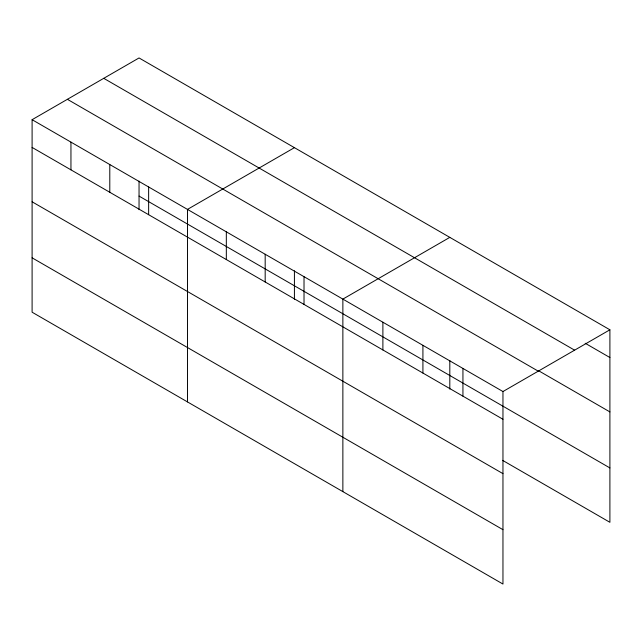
<?xml version="1.0" encoding="UTF-8"?>
<svg xmlns="http://www.w3.org/2000/svg" width="642" height="642" viewBox="0 0 642 642"><rect width="100%" height="100%" fill="white"/><g stroke="black" fill="none" stroke-linecap="round" stroke-linejoin="round"><path stroke-width="0.96" d="M32.1 119.693L502.959 391.54L502.959 584.051L32.1 312.205L32.1 119.693L139.041 57.949L609.9 329.795L609.9 522.307L502.606 460.362M294.421 147.66L187.48 209.396L187.48 401.916M449.809 237.371L342.868 299.108L342.868 491.62M502.959 391.54L609.9 329.795M585.207 343.269L609.9 357.53M103.747 78.324L574.606 350.171M538.373 370.611L609.9 411.907M67.394 99.317L538.253 371.164M139.041 196.083L609.9 467.93M32.1 147.419L502.959 419.266M32.1 201.797L502.959 473.644M32.1 257.827L502.959 529.674M462.938 368.428L462.938 396.162M449.809 360.499L449.809 389.1M422.918 345.324L422.918 373.058M382.889 322.22L382.889 349.946M304.019 276.686L304.019 304.412M294.421 270.788L294.421 299.389M265.178 254.256L265.178 281.982M226.329 231.826L226.329 259.561M148.639 186.974L148.639 214.701M139.041 181.076L139.041 209.677M109.79 164.545L109.79 192.271M70.949 142.115L70.949 169.849"/></g></svg>
